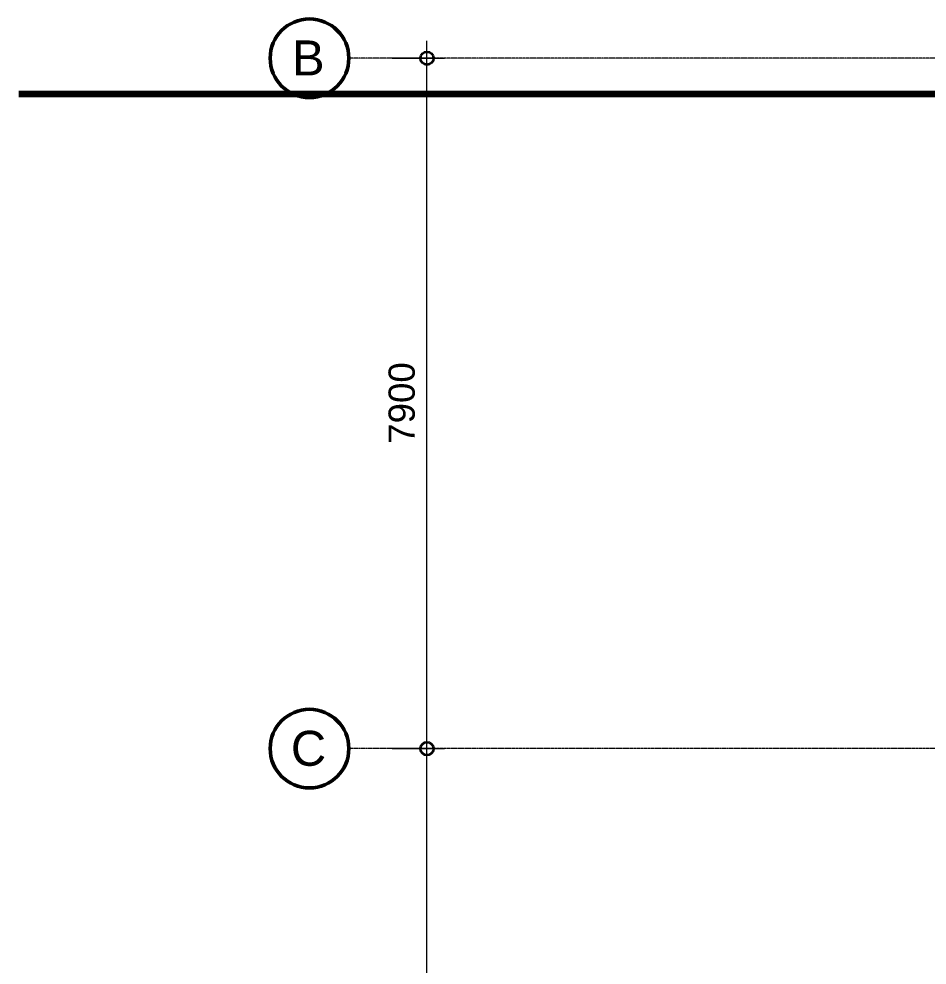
# Model space of a CAD drawing. Header units: millimetres. Extents: x -172 to 74841, y -20332 to 6639.
# Drawn here: x 7339 to 17728, y -6798 to 4029 of the extents above; entities that cross this region are included whole.
import ezdxf

# ---------------------------------------------------------------- set-up
doc = ezdxf.new("R2010")
doc.units = ezdxf.units.MM
doc.linetypes.add('DPA_Grid _ Level 100', pattern=[10, 5.5, -1.6, 1.3, -1.6])
doc.linetypes.add('DPA_ROW', pattern=[32.5, 15, -2.5, 5, -2.5, 5, -2.5])
for name, color, linetype, lineweight in [('A-ANNO-DIMS', 1, 'Continuous', 9), ('A-ANNO-DIMS-100', 1, 'Continuous', 9), ('C-PROP-LINE', 10, 'DPA_ROW', 100), ('S-GRID', 251, 'Continuous', 9), ('S-GRID-IDEN', 3, 'Continuous', 50)]:
    doc.layers.add(name, color=color, linetype=linetype, lineweight=lineweight)
doc.styles.add('Arial_4', font='arial.ttf', dxfattribs={"height": 400})
doc.styles.add('Arial_6', font='arial.ttf', dxfattribs={"height": 300})
doc.dimstyles.new('DPA-DIM-3_0_C-C', dxfattribs={"dimscale": 304.8, "dimtxt": 306.07782, "dimasz": 0.492126, "dimexe": 0.656168, "dimexo": 0.0625, "dimgap": 0.164042, "dimtad": 1, "dimdec": 0, "dimzin": 0, "dimdsep": 46, "dimtxsty": 'Arial_6', "dimblk1": 'DOTBLANK', "dimblk2": 'DOTBLANK', "dimsah": 1, "dimcen": 0.09, "dimdle": 0.656168, "dimadec": 8, "dimazin": 0, "dimtfac": 1, "dimtdec": 4, "dimtix": 1, "dimtmove": 0, "dimatfit": 3, "dimfxl": 1.312336, "dimfxlon": 1, "dimtvp": 1, "dimtolj": 1, "dimtzin": 0, "dimarcsym": 2})

# ---------------------------------------------------------------- blocks, each defined once
blk = doc.blocks.new('Family - ___-5116072-4214-01 ENLARGED ENTRANCE 4 GROUND LEVEL - REFLECTED CEILING PLAN')
at = {"layer": 'C-PROP-LINE'}
blk.add_line((-916178, 3168), (-928919, 3168), dxfattribs=at)
blk = doc.blocks.new('Grid - 100 Scale-2291345-4214-01 ENLARGED ENTRANCE 4 GROUND LEVEL - REFLECTED CEILING PLAN')
at = {"layer": 'S-GRID-IDEN'}
blk.add_circle((0, 0), 4.5, dxfattribs=at)
blk = doc.blocks.new('DIMBLOCK1-4214-01 ENLARGED ENTRANCE 4 GROUND LEVEL - REFLECTED CEILING PLAN')
at = {"layer": 'A-ANNO-DIMS-100'}
for p, q in [((11607, -4321), (12207, -4321)), ((12007, -4321), (11607, -4321)), ((12007, -15996), (12007, -4321)), ((11607, -15796), (12207, -15796)), ((12007, -15796), (11607, -15796))]:
    blk.add_line(p, q, dxfattribs=at)
at = {"layer": 'A-ANNO-DIMS-100', "lineweight": 35}
for centre in [(12007, -4321), (12007, -15796)]:
    blk.add_circle(centre, 75, dxfattribs=at)
at = {"layer": 'A-ANNO-DIMS-100', "color": 0, "insert": (11567, -10635), "char_height": 300, "width": 1384.41, "attachment_point": 1, "rotation": 90, "line_spacing_factor": 0.941778, "style": 'Arial_6'}
blk.add_mtext('11475', dxfattribs=at)
blk = doc.blocks.new('_DotBlank')
at = {"color": 0, "linetype": 'ByBlock', "lineweight": -2}
blk.add_line((-0.5, 0), (-1, 0), dxfattribs=at)
blk.add_circle((0, 0), 0.5, dxfattribs=at)
blk = doc.blocks.new('DIMBLOCK2-4214-01 ENLARGED ENTRANCE 4 GROUND LEVEL - REFLECTED CEILING PLAN')
at = {"layer": 'A-ANNO-DIMS-100'}
for p, q in [((12007, -4321), (12007, 3779)), ((11607, 3579), (12207, 3579)), ((12007, 3579), (11607, 3579)), ((11607, -4321), (12207, -4321)), ((12007, -4321), (11607, -4321))]:
    blk.add_line(p, q, dxfattribs=at)
at = {"layer": 'A-ANNO-DIMS-100', "lineweight": 35}
for centre in [(12007, 3579), (12007, -4321)]:
    blk.add_circle(centre, 75, dxfattribs=at)
at = {"layer": 'A-ANNO-DIMS-100', "color": 0, "insert": (11567, -832), "char_height": 300, "width": 1107.53, "attachment_point": 1, "rotation": 90, "line_spacing_factor": 0.941778, "style": 'Arial_6'}
blk.add_mtext('7900', dxfattribs=at)

msp = doc.modelspace()

# ---------------------------------------------------------------- linework, layer by layer
at = {"layer": 'S-GRID', "linetype": 'DPA_Grid _ Level 100'}
for p, q in [((74767.8, 3579), (11112.7, 3579)), ((74767.8, -4321), (11112.7, -4321))]:
    msp.add_line(p, q, dxfattribs=at)

# ---------------------------------------------------------------- block references
at = {"layer": 'C-PROP-LINE'}
msp.add_blockref('Family - ___-5116072-4214-01 ENLARGED ENTRANCE 4 GROUND LEVEL - REFLECTED CEILING PLAN', (936258.1, 0), dxfattribs=at)
at = {"layer": 'S-GRID-IDEN', "xscale": 99.99999999999993, "yscale": 99.99999999999993, "zscale": 99.99999999999993, "rotation": 89.9999999999998}
for p in [(10662.7, 3579), (10662.7, -4321)]:
    msp.add_blockref('Grid - 100 Scale-2291345-4214-01 ENLARGED ENTRANCE 4 GROUND LEVEL - REFLECTED CEILING PLAN', p, dxfattribs=at)

# ---------------------------------------------------------------- texts
at = {"layer": 'S-GRID-IDEN', "lineweight": 9, "char_height": 400, "attachment_point": 1, "style": 'Arial_4'}
for s, insert, width in [('B', (10463, 3782.9), 456.962), ('C', (10450, -4117.1), 489.029)]:
    msp.add_mtext(s, dxfattribs=dict(at, insert=insert, width=width))

# ---------------------------------------------------------------- dimensions: what is measured, and where the dimension line sits
at = {"layer": 'A-ANNO-DIMS'}
for base, p1, p2, override, picture, middle in [((12006.5, 3579), (11606.5, -4321), (11606.5, 3579), {"dimpost": '<>', "dimfxl": 7900.002995}, 'DIMBLOCK2-4214-01 ENLARGED ENTRANCE 4 GROUND LEVEL - REFLECTED CEILING PLAN', (11803.4, -371)), ((12006.5, -4321), (11606.5, -15796), (11606.5, -4321), {"dimpost": '<>', "dimfxl": 11474.997005}, 'DIMBLOCK1-4214-01 ENLARGED ENTRANCE 4 GROUND LEVEL - REFLECTED CEILING PLAN', (11803.4, -10058.5))]:
    dim = msp.add_linear_dim(base=base, p1=p1, p2=p2, angle=90, dimstyle='DPA-DIM-3_0_C-C', override=override, dxfattribs=at)
    dim.commit()
    dim.dimension.update_dxf_attribs({"geometry": picture, "text_midpoint": middle})

doc.saveas('drawing.dxf')
